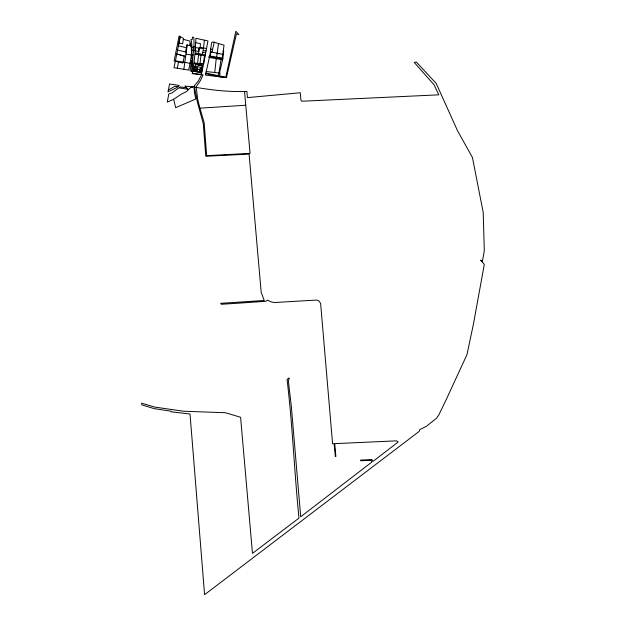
<?xml version="1.0" encoding="UTF-8"?>
<svg xmlns="http://www.w3.org/2000/svg" width="626" height="626" viewBox="0 0 626 626"><rect width="100%" height="100%" fill="white"/><g stroke="black" fill="none" stroke-linecap="round" stroke-linejoin="round"><path stroke-width="0.94" d="M192.448 61.52C190.734 54.306 193.09 46.786 190.922 39.602L192.151 39.61L192.534 37.028L193.708 37.364C195.171 47.999 191.204 58.523 193.348 69.048L194.201 69.251L193.716 71.161M209.679 55.98L222.222 58.007L224.045 45.166L212.95 41.872L211.533 42.748L210.039 54.525L205.438 75.081L226.455 77.624L236.44 33.89L238.842 34.594L235.838 31.3L225.822 77.162L205.829 73.054M184.427 56.16L185.531 56.473L176.822 53.992L173.997 67.71L188.676 70.057C190.46 60.816 193.457 50.08 189.592 41.05L183.348 39.321L183.434 38.382L179.099 36.003L174.13 60.949L182.8 63.03L184.427 56.16L176.822 53.992L180.178 36.605L178.387 45.847L186.806 47.779L183.856 69.29M195.742 42.709L195.899 38.272L207.949 40.956L203.599 63.86L200.038 63.296L201.016 55.025L194.944 54L193.348 69.048M186.806 47.779L187.158 44.642L185.437 51.935L186.188 52.114M204.389 40.142L203.497 48.39L195.328 47.654L195.609 42.678L200.39 43.617L200.203 47.905L200.218 47.506L206.549 48.515M193.966 46.449L195.375 46.7L195.062 52.819L202.386 54.392L203.505 48.022M195.187 50.769L195.328 47.654M191.486 71.215L192.143 63.609M203.599 63.86L204.264 56.802L204.929 56.974M221.048 59.564L218.944 72.968L214.749 72.499L216.322 57.788L222.825 58.899L223.709 51.035L223.114 51.097M218.529 43.523L216.659 56.919M198.505 53.578L199.201 47.999L198.755 51.551L191.806 50.025M201.682 73.281L192.933 70.957L192.174 73.68L201.353 74.611L203.56 64.079L194.099 63.093L197.519 63.469L198.63 54.611M191.165 46.355L189.631 45.495L189.913 43.374L190.617 43.562M191.165 63.336L191.525 60.753L192.612 68.852L191.885 71.333L190.014 70.785L191.165 63.336L192.127 63.414M183.348 39.321L182.643 43.89L178.934 43.022M210.109 56.035L210.845 51.864L210.297 51.747L222.739 54.368M218.944 72.968L218.451 75.676L219.562 75.887L220.055 72.96L219.53 72.812L222.825 58.899L208.935 56.536L208.787 57.326L222.598 59.846M168.378 90.034L169.568 83.97L179.239 85.433L176.767 87.64L167.956 91.881L168.378 90.034L174.818 86.325L177.87 86.654M190.351 63.343L178.668 61.403L177.283 68.234M211.948 52.099L214.233 42.255M194.858 69.423L195.414 67.178M195.617 71.09L195.985 69.627M196.024 69.736L196.587 67.483M196.846 71.419L197.753 67.796L194.248 66.865L193.684 69.11L197.19 70.042M199.131 65.284L199.35 64.384M199.185 72.037L200.085 68.414L202.425 69.032L201.862 71.286L199.53 70.668M199.358 72.084L199.725 70.621M200.696 70.973L201.259 68.727M188.473 89.698L190.633 87.546L194.013 86.615L194.404 92.327L195.75 99.033L175.656 107.664L173.652 99.315L181.556 94.002L186.611 91.521L188.473 89.698L184.866 86.028L192.871 86.928L190.633 87.546M173.652 99.315L167.291 102.085L168.777 94.041L171.947 92.93L180.218 86.904L186.587 87.781M199.944 108.173L204.186 122.712L206.65 155.655L250.064 153.354L245.744 105.231L199.944 108.173L197.675 99.229L196.165 86.818L200.516 80.441L203.027 74.807L201.658 74.643L198.239 81.177L194.201 85.887L197.534 102.734L203.247 123.549L205.782 156.265L249.085 154.113L261.183 292.303L264.219 300.488L220.681 303.32L221.307 304.275L237.81 303.234L265.94 301.262L267.521 300.167L271.543 302.029L274.626 302.53L316.756 300.042L318.814 300.84L320.614 303.344L332.586 443.779L334.143 443.709L335.333 456.479L335.872 456.448L334.738 443.638L396.587 440.837L398.214 441.979L372.963 461.432L371.977 459.578L360.631 460.071L360.693 460.736L371.132 460.306L371.914 462.019L300.707 516.771L291.348 406.642L288.312 380.538L289.368 378.558L288.555 378.018L287.091 379.779C292.632 425.586 294.298 472.067 298.993 518.085L252.474 553.376L240.595 417.284L225.563 412.745L183.606 411.235L154.81 407.096L141.687 403.207L141.789 404.858L154.301 408.668L170.984 411.172L171 411.791L190.022 414.005L204.577 594.7L419.271 431.33L419.623 429.679L426.408 426.306L436.627 418.145L438.803 414.983L446.369 399.286L466.988 354.582L473.397 324.26L484.313 264.336L480.651 260.22L482.317 261.778L484.305 250.736L483.202 212.41L472.419 157.431L457.559 130.818L436.22 83.469L416.251 61.951L414.248 62.436L434.154 84.917L438.771 94.831L301.693 101.24L300.95 100.097L300.253 92.758L247.426 97.617L246.871 91.388C229.304 92.139 211.721 90.136 194.475 87.108M217.159 53.758L219.319 53.633M191.814 55.057L193.098 55.104M197.519 63.469L200.101 63.719L200.038 63.296M192.307 73.187L199.389 74.416M206.126 71.505L214.749 72.499M187.143 45.189L189.631 45.495M203.411 50.596L206.095 50.941M226.455 77.624L220.141 76.81L205.719 73.633M210.336 49.125L212.637 49.477M179.349 87.898L188.074 89.291M186.125 54.126L191 54.908M194.944 54L205.164 55.761M202.902 52.42L205.688 52.975M175.452 60.738L178.668 61.403M177.565 50.096L185.437 51.935M202.386 54.392L205.281 55.119M195.265 66.012L202.049 67.811M197.409 69.173L199.741 69.791M191.986 47.005L193.786 47.842M244.539 91.443L245.744 105.231M195.727 64.157L194.091 70.691L200.883 72.491L202.511 65.965L195.727 64.157M196.548 63.641L196.321 64.541L201.932 66.027L202.151 65.127L196.548 63.641"/></g></svg>
